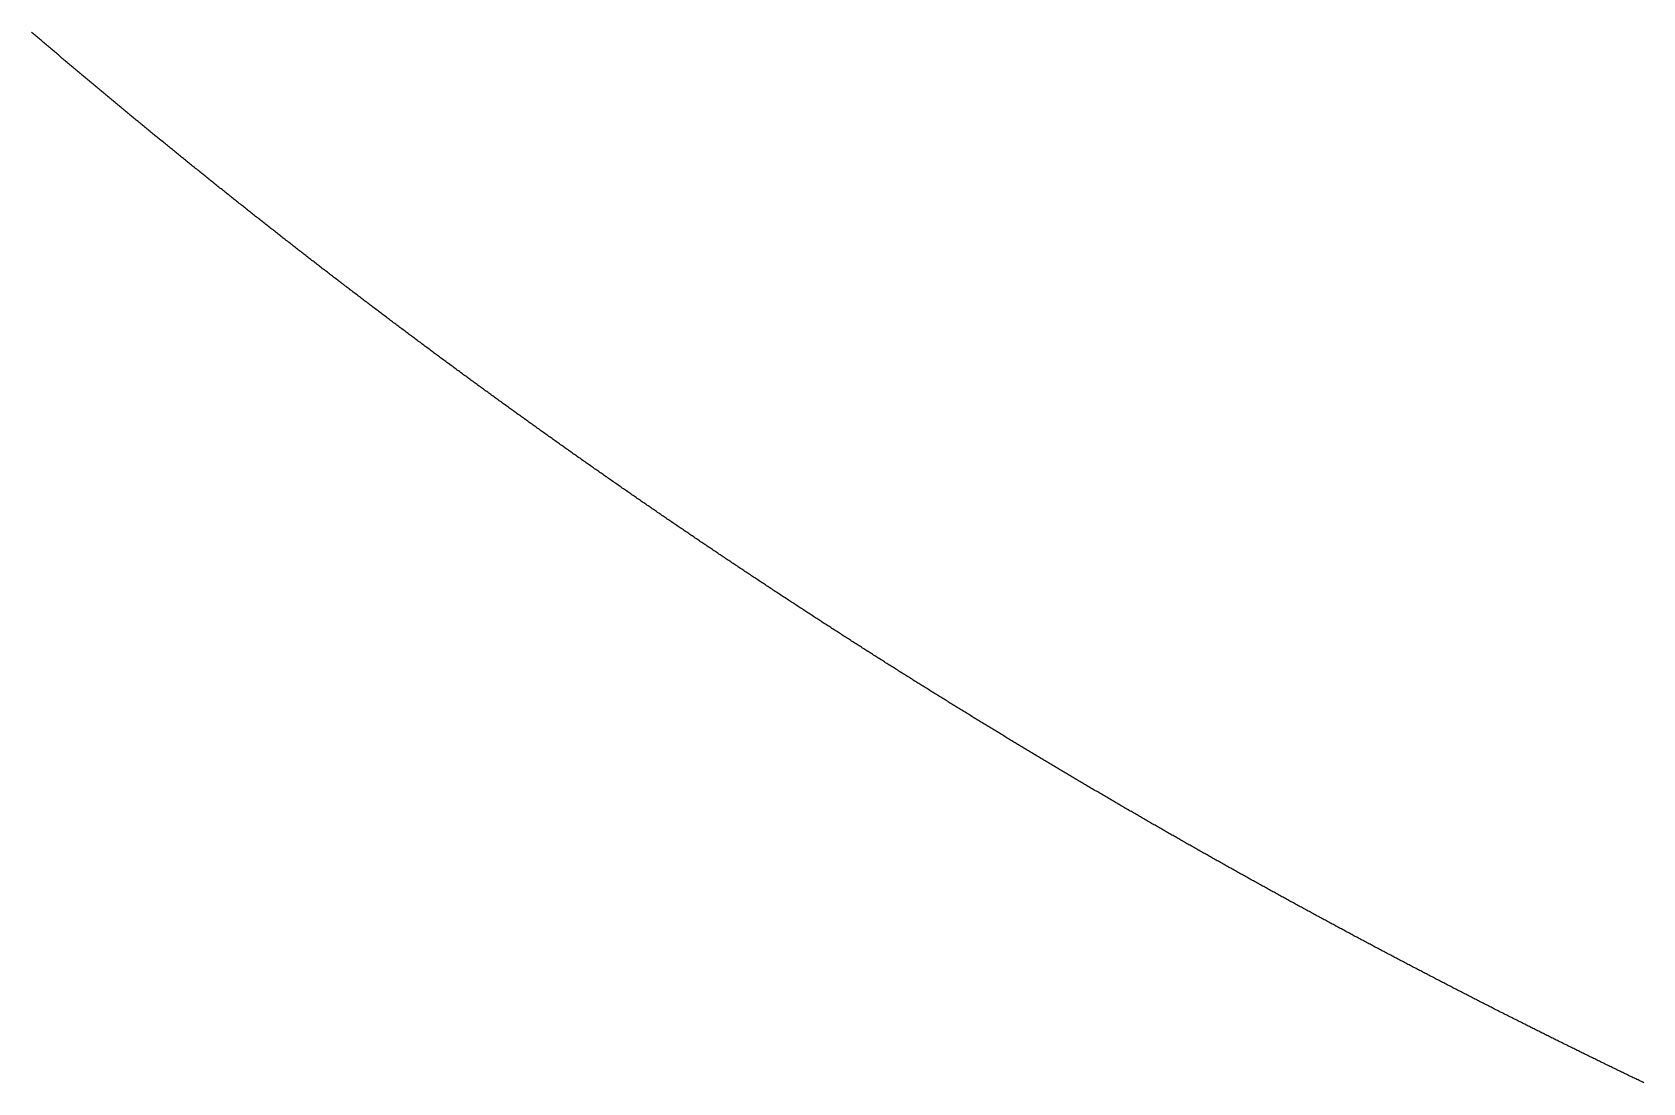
# Model space of a CAD drawing. Header units: metres. Extents: x -42.2 to 42, y -42.2 to 42.1.
# Drawn here: x -27.43 to -18.31, y -38.02 to -32.07 of the extents above; entities that cross this region are included whole.
import ezdxf

# ---------------------------------------------------------------- set-up
doc = ezdxf.new("R2010")
doc.units = ezdxf.units.M

msp = doc.modelspace()

# ---------------------------------------------------------------- linework, layer by layer
msp.add_lwpolyline([(-18.3048, -38.0164), (-18.3114, -38.0132), (-18.318, -38.01), (-18.3247, -38.0068), (-18.3313, -38.0037), (-18.3379, -38.0005), (-18.3446, -37.9973), (-18.3512, -37.9941), (-18.3578, -37.9909), (-18.3645, -37.9877), (-18.3711, -37.9845), (-18.3777, -37.9813), (-18.3843, -37.9781), (-18.391, -37.9749), (-18.3976, -37.9717), (-18.4042, -37.9685), (-18.4108, -37.9653), (-18.4175, -37.9621), (-18.4241, -37.9589), (-18.4307, -37.9557), (-18.4373, -37.9525), (-18.444, -37.9493), (-18.4506, -37.9461), (-18.4572, -37.9429), (-18.4638, -37.9396), (-18.4704, -37.9364), (-18.4771, -37.9332), (-18.4837, -37.93), (-18.4903, -37.9268), (-18.4969, -37.9236), (-18.5035, -37.9203), (-18.5101, -37.9171), (-18.5168, -37.9139), (-18.5234, -37.9107), (-18.53, -37.9075), (-18.5366, -37.9042), (-18.5432, -37.901), (-18.5498, -37.8978), (-18.5564, -37.8946), (-18.5631, -37.8913), (-18.5697, -37.8881), (-18.5763, -37.8849), (-18.5829, -37.8816), (-18.5895, -37.8784), (-18.5961, -37.8752), (-18.6027, -37.8719), (-18.6093, -37.8687), (-18.6159, -37.8654), (-18.6225, -37.8622), (-18.6291, -37.859), (-18.6358, -37.8557), (-18.6424, -37.8525), (-18.649, -37.8492), (-18.6556, -37.846), (-18.6622, -37.8427), (-18.6688, -37.8395), (-18.6754, -37.8362), (-18.682, -37.833), (-18.6886, -37.8297), (-18.6952, -37.8265), (-18.7018, -37.8232), (-18.7084, -37.82), (-18.715, -37.8167), (-18.7216, -37.8135), (-18.7282, -37.8102), (-18.7348, -37.807), (-18.7414, -37.8037), (-18.748, -37.8004), (-18.7546, -37.7972), (-18.7612, -37.7939), (-18.7678, -37.7906), (-18.7743, -37.7874), (-18.7809, -37.7841), (-18.7875, -37.7808), (-18.7941, -37.7776), (-18.8007, -37.7743), (-18.8073, -37.771), (-18.8139, -37.7678), (-18.8205, -37.7645), (-18.8271, -37.7612), (-18.8337, -37.7579), (-18.8403, -37.7546), (-18.8468, -37.7514), (-18.8534, -37.7481), (-18.86, -37.7448), (-18.8666, -37.7415), (-18.8732, -37.7382), (-18.8798, -37.735), (-18.8864, -37.7317), (-18.8929, -37.7284), (-18.8995, -37.7251), (-18.9061, -37.7218), (-18.9127, -37.7185), (-18.9193, -37.7152), (-18.9258, -37.7119), (-18.9324, -37.7086), (-18.939, -37.7053), (-18.9456, -37.702), (-18.9522, -37.6987), (-18.9587, -37.6954), (-18.9653, -37.6921), (-18.9719, -37.6888), (-18.9785, -37.6855), (-18.985, -37.6822), (-18.9916, -37.6789), (-18.9982, -37.6756), (-19.0048, -37.6723), (-19.0113, -37.669), (-19.0179, -37.6657), (-19.0245, -37.6624), (-19.0311, -37.6591), (-19.0376, -37.6558), (-19.0442, -37.6525), (-19.0508, -37.6491), (-19.0573, -37.6458), (-19.0639, -37.6425), (-19.0705, -37.6392), (-19.077, -37.6359), (-19.0836, -37.6326), (-19.0902, -37.6292), (-19.0967, -37.6259), (-19.1033, -37.6226), (-19.1099, -37.6193), (-19.1164, -37.6159), (-19.123, -37.6126), (-19.1296, -37.6093), (-19.1361, -37.6059), (-19.1427, -37.6026), (-19.1492, -37.5993), (-19.1558, -37.5959), (-19.1624, -37.5926), (-19.1689, -37.5893), (-19.1755, -37.5859), (-19.182, -37.5826), (-19.1886, -37.5793), (-19.1952, -37.5759), (-19.2017, -37.5726), (-19.2083, -37.5692), (-19.2148, -37.5659), (-19.2214, -37.5626), (-19.2279, -37.5592), (-19.2345, -37.5559), (-19.241, -37.5525), (-19.2476, -37.5492), (-19.2541, -37.5458), (-19.2607, -37.5425), (-19.2672, -37.5391), (-19.2738, -37.5358), (-19.2803, -37.5324), (-19.2869, -37.529), (-19.2934, -37.5257), (-19.3, -37.5223), (-19.3065, -37.519), (-19.3131, -37.5156), (-19.3196, -37.5122), (-19.3262, -37.5089), (-19.3327, -37.5055), (-19.3393, -37.5022), (-19.3458, -37.4988), (-19.3524, -37.4954), (-19.3589, -37.4921), (-19.3654, -37.4887), (-19.372, -37.4853), (-19.3785, -37.4819), (-19.3851, -37.4786), (-19.3916, -37.4752), (-19.3981, -37.4718), (-19.4047, -37.4684), (-19.4112, -37.4651), (-19.4177, -37.4617), (-19.4243, -37.4583), (-19.4308, -37.4549), (-19.4374, -37.4515), (-19.4439, -37.4482), (-19.4504, -37.4448), (-19.457, -37.4414), (-19.4635, -37.438), (-19.47, -37.4346), (-19.4766, -37.4312), (-19.4831, -37.4278), (-19.4896, -37.4244), (-19.4961, -37.421), (-19.5027, -37.4176), (-19.5092, -37.4143), (-19.5157, -37.4109), (-19.5223, -37.4075), (-19.5288, -37.4041), (-19.5353, -37.4007), (-19.5418, -37.3973), (-19.5484, -37.3939), (-19.5549, -37.3905), (-19.5614, -37.387), (-19.5679, -37.3836), (-19.5745, -37.3802), (-19.581, -37.3768), (-19.5875, -37.3734), (-19.594, -37.37), (-19.6005, -37.3666), (-19.6071, -37.3632), (-19.6136, -37.3598), (-19.6201, -37.3564), (-19.6266, -37.3529), (-19.6331, -37.3495), (-19.6397, -37.3461), (-19.6462, -37.3427), (-19.6527, -37.3393), (-19.6592, -37.3358), (-19.6657, -37.3324), (-19.6722, -37.329), (-19.6787, -37.3256), (-19.6853, -37.3222), (-19.6918, -37.3187), (-19.6983, -37.3153), (-19.7048, -37.3119), (-19.7113, -37.3084), (-19.7178, -37.305), (-19.7243, -37.3016), (-19.7308, -37.2981), (-19.7373, -37.2947), (-19.7438, -37.2913), (-19.7503, -37.2878), (-19.7569, -37.2844), (-19.7634, -37.281), (-19.7699, -37.2775), (-19.7764, -37.2741), (-19.7829, -37.2706), (-19.7894, -37.2672), (-19.7959, -37.2637), (-19.8024, -37.2603), (-19.8089, -37.2568), (-19.8154, -37.2534), (-19.8219, -37.2499), (-19.8284, -37.2465), (-19.8349, -37.243), (-19.8414, -37.2396), (-19.8479, -37.2361), (-19.8544, -37.2327), (-19.8609, -37.2292), (-19.8674, -37.2258), (-19.8739, -37.2223), (-19.8804, -37.2188), (-19.8868, -37.2154), (-19.8933, -37.2119), (-19.8998, -37.2085), (-19.9063, -37.205), (-19.9128, -37.2015), (-19.9193, -37.1981), (-19.9258, -37.1946), (-19.9323, -37.1911), (-19.9388, -37.1876), (-19.9453, -37.1842), (-19.9518, -37.1807), (-19.9582, -37.1772), (-19.9647, -37.1738), (-19.9712, -37.1703), (-19.9777, -37.1668), (-19.9842, -37.1633), (-19.9907, -37.1598), (-19.9972, -37.1564), (-20.0036, -37.1529), (-20.0101, -37.1494), (-20.0166, -37.1459), (-20.0231, -37.1424), (-20.0296, -37.1389), (-20.036, -37.1355), (-20.0425, -37.132), (-20.049, -37.1285), (-20.0555, -37.125), (-20.062, -37.1215), (-20.0684, -37.118), (-20.0749, -37.1145), (-20.0814, -37.111), (-20.0879, -37.1075), (-20.0943, -37.104), (-20.1008, -37.1005), (-20.1073, -37.097), (-20.1138, -37.0935), (-20.1202, -37.09), (-20.1267, -37.0865), (-20.1332, -37.083), (-20.1396, -37.0795), (-20.1461, -37.076), (-20.1526, -37.0725), (-20.159, -37.069), (-20.1655, -37.0655), (-20.172, -37.062), (-20.1784, -37.0584), (-20.1849, -37.0549), (-20.1914, -37.0514), (-20.1978, -37.0479), (-20.2043, -37.0444), (-20.2108, -37.0409), (-20.2172, -37.0373), (-20.2237, -37.0338), (-20.2302, -37.0303), (-20.2366, -37.0268), (-20.2431, -37.0233), (-20.2495, -37.0197), (-20.256, -37.0162), (-20.2625, -37.0127), (-20.2689, -37.0092), (-20.2754, -37.0056), (-20.2818, -37.0021), (-20.2883, -36.9986), (-20.2947, -36.995), (-20.3012, -36.9915), (-20.3076, -36.988), (-20.3141, -36.9844), (-20.3206, -36.9809), (-20.327, -36.9773), (-20.3335, -36.9738), (-20.3399, -36.9703), (-20.3464, -36.9667), (-20.3528, -36.9632), (-20.3593, -36.9596), (-20.3657, -36.9561), (-20.3722, -36.9525), (-20.3786, -36.949), (-20.3851, -36.9455), (-20.3915, -36.9419), (-20.3979, -36.9384), (-20.4044, -36.9348), (-20.4108, -36.9312), (-20.4173, -36.9277), (-20.4237, -36.9241), (-20.4302, -36.9206), (-20.4366, -36.917), (-20.443, -36.9135), (-20.4495, -36.9099), (-20.4559, -36.9063), (-20.4624, -36.9028), (-20.4688, -36.8992), (-20.4752, -36.8957), (-20.4817, -36.8921), (-20.4881, -36.8885), (-20.4946, -36.885), (-20.501, -36.8814), (-20.5074, -36.8778), (-20.5139, -36.8742), (-20.5203, -36.8707), (-20.5267, -36.8671), (-20.5332, -36.8635), (-20.5396, -36.8599), (-20.546, -36.8564), (-20.5524, -36.8528), (-20.5589, -36.8492), (-20.5653, -36.8456), (-20.5717, -36.8421), (-20.5782, -36.8385), (-20.5846, -36.8349), (-20.591, -36.8313), (-20.5974, -36.8277), (-20.6039, -36.8241), (-20.6103, -36.8205), (-20.6167, -36.817), (-20.6231, -36.8134), (-20.6296, -36.8098), (-20.636, -36.8062), (-20.6424, -36.8026), (-20.6488, -36.799), (-20.6553, -36.7954), (-20.6617, -36.7918), (-20.6681, -36.7882), (-20.6745, -36.7846), (-20.6809, -36.781), (-20.6873, -36.7774), (-20.6938, -36.7738), (-20.7002, -36.7702), (-20.7066, -36.7666), (-20.713, -36.763), (-20.7194, -36.7594), (-20.7258, -36.7558), (-20.7323, -36.7522), (-20.7387, -36.7485), (-20.7451, -36.7449), (-20.7515, -36.7413), (-20.7579, -36.7377), (-20.7643, -36.7341), (-20.7707, -36.7305), (-20.7771, -36.7269), (-20.7835, -36.7232), (-20.7899, -36.7196), (-20.7963, -36.716), (-20.8028, -36.7124), (-20.8092, -36.7088), (-20.8156, -36.7051), (-20.822, -36.7015), (-20.8284, -36.6979), (-20.8348, -36.6942), (-20.8412, -36.6906), (-20.8476, -36.687), (-20.854, -36.6834), (-20.8604, -36.6797), (-20.8668, -36.6761), (-20.8732, -36.6725), (-20.8796, -36.6688), (-20.886, -36.6652), (-20.8924, -36.6616), (-20.8988, -36.6579), (-20.9052, -36.6543), (-20.9116, -36.6506), (-20.918, -36.647), (-20.9243, -36.6433), (-20.9307, -36.6397), (-20.9371, -36.6361), (-20.9435, -36.6324), (-20.9499, -36.6288), (-20.9563, -36.6251), (-20.9627, -36.6215), (-20.9691, -36.6178), (-20.9755, -36.6142), (-20.9819, -36.6105), (-20.9883, -36.6069), (-20.9946, -36.6032), (-21.001, -36.5995), (-21.0074, -36.5959), (-21.0138, -36.5922), (-21.0202, -36.5886), (-21.0266, -36.5849), (-21.0329, -36.5812), (-21.0393, -36.5776), (-21.0457, -36.5739), (-21.0521, -36.5703), (-21.0585, -36.5666), (-21.0649, -36.5629), (-21.0712, -36.5592), (-21.0776, -36.5556), (-21.084, -36.5519), (-21.0904, -36.5482), (-21.0967, -36.5446), (-21.1031, -36.5409), (-21.1095, -36.5372), (-21.1159, -36.5335), (-21.1222, -36.5299), (-21.1286, -36.5262), (-21.135, -36.5225), (-21.1414, -36.5188), (-21.1477, -36.5151), (-21.1541, -36.5115), (-21.1605, -36.5078), (-21.1668, -36.5041), (-21.1732, -36.5004), (-21.1796, -36.4967), (-21.1859, -36.493), (-21.1923, -36.4893), (-21.1987, -36.4856), (-21.205, -36.4819), (-21.2114, -36.4783), (-21.2178, -36.4746), (-21.2241, -36.4709), (-21.2305, -36.4672), (-21.2369, -36.4635), (-21.2432, -36.4598), (-21.2496, -36.4561), (-21.2559, -36.4524), (-21.2623, -36.4487), (-21.2687, -36.445), (-21.275, -36.4413), (-21.2814, -36.4375), (-21.2877, -36.4338), (-21.2941, -36.4301), (-21.3005, -36.4264), (-21.3068, -36.4227), (-21.3132, -36.419), (-21.3195, -36.4153), (-21.3259, -36.4116), (-21.3322, -36.4079), (-21.3386, -36.4041), (-21.3449, -36.4004), (-21.3513, -36.3967), (-21.3576, -36.393), (-21.364, -36.3893), (-21.3703, -36.3856), (-21.3767, -36.3818), (-21.383, -36.3781), (-21.3894, -36.3744), (-21.3957, -36.3707), (-21.4021, -36.3669), (-21.4084, -36.3632), (-21.4148, -36.3595), (-21.4211, -36.3557), (-21.4274, -36.352), (-21.4338, -36.3483), (-21.4401, -36.3445), (-21.4465, -36.3408), (-21.4528, -36.3371), (-21.4591, -36.3333), (-21.4655, -36.3296), (-21.4718, -36.3259), (-21.4782, -36.3221), (-21.4845, -36.3184), (-21.4908, -36.3146), (-21.4972, -36.3109), (-21.5035, -36.3072), (-21.5098, -36.3034), (-21.5162, -36.2997), (-21.5225, -36.2959), (-21.5288, -36.2922), (-21.5352, -36.2884), (-21.5415, -36.2847), (-21.5478, -36.2809), (-21.5542, -36.2772), (-21.5605, -36.2734), (-21.5668, -36.2696), (-21.5731, -36.2659), (-21.5795, -36.2621), (-21.5858, -36.2584), (-21.5921, -36.2546), (-21.5985, -36.2508), (-21.6048, -36.2471), (-21.6111, -36.2433), (-21.6174, -36.2396), (-21.6237, -36.2358), (-21.6301, -36.232), (-21.6364, -36.2283), (-21.6427, -36.2245), (-21.649, -36.2207), (-21.6554, -36.2169), (-21.6617, -36.2132), (-21.668, -36.2094), (-21.6743, -36.2056), (-21.6806, -36.2019), (-21.6869, -36.1981), (-21.6933, -36.1943), (-21.6996, -36.1905), (-21.7059, -36.1867), (-21.7122, -36.183), (-21.7185, -36.1792), (-21.7248, -36.1754), (-21.7311, -36.1716), (-21.7374, -36.1678), (-21.7438, -36.164), (-21.7501, -36.1602), (-21.7564, -36.1565), (-21.7627, -36.1527), (-21.769, -36.1489), (-21.7753, -36.1451), (-21.7816, -36.1413), (-21.7879, -36.1375), (-21.7942, -36.1337), (-21.8005, -36.1299), (-21.8068, -36.1261), (-21.8131, -36.1223), (-21.8194, -36.1185), (-21.8257, -36.1147), (-21.832, -36.1109), (-21.8383, -36.1071), (-21.8446, -36.1033), (-21.8509, -36.0995), (-21.8572, -36.0957), (-21.8635, -36.0919), (-21.8698, -36.0881), (-21.8761, -36.0843), (-21.8824, -36.0804), (-21.8887, -36.0766), (-21.895, -36.0728), (-21.9013, -36.069), (-21.9076, -36.0652), (-21.9139, -36.0614), (-21.9202, -36.0576), (-21.9265, -36.0537), (-21.9328, -36.0499), (-21.939, -36.0461), (-21.9453, -36.0423), (-21.9516, -36.0385), (-21.9579, -36.0346), (-21.9642, -36.0308), (-21.9705, -36.027), (-21.9768, -36.0232), (-21.983, -36.0193), (-21.9893, -36.0155), (-21.9956, -36.0117), (-22.0019, -36.0078), (-22.0082, -36.004), (-22.0145, -36.0002), (-22.0207, -35.9963), (-22.027, -35.9925), (-22.0333, -35.9887), (-22.0396, -35.9848), (-22.0459, -35.981), (-22.0521, -35.9771), (-22.0584, -35.9733), (-22.0647, -35.9695), (-22.071, -35.9656), (-22.0772, -35.9618), (-22.0835, -35.9579), (-22.0898, -35.9541), (-22.0961, -35.9502), (-22.1023, -35.9464), (-22.1086, -35.9425), (-22.1149, -35.9387), (-22.1211, -35.9348), (-22.1274, -35.931), (-22.1337, -35.9271), (-22.14, -35.9233), (-22.1462, -35.9194), (-22.1525, -35.9155), (-22.1588, -35.9117), (-22.165, -35.9078), (-22.1713, -35.904), (-22.1775, -35.9001), (-22.1838, -35.8962), (-22.1901, -35.8924), (-22.1963, -35.8885), (-22.2026, -35.8846), (-22.2089, -35.8808), (-22.2151, -35.8769), (-22.2214, -35.873), (-22.2276, -35.8692), (-22.2339, -35.8653), (-22.2401, -35.8614), (-22.2464, -35.8575), (-22.2527, -35.8537), (-22.2589, -35.8498), (-22.2652, -35.8459), (-22.2714, -35.842), (-22.2777, -35.8381), (-22.2839, -35.8343), (-22.2902, -35.8304), (-22.2964, -35.8265), (-22.3027, -35.8226), (-22.3089, -35.8187), (-22.3152, -35.8148), (-22.3214, -35.8109), (-22.3277, -35.8071), (-22.3339, -35.8032), (-22.3402, -35.7993), (-22.3464, -35.7954), (-22.3527, -35.7915), (-22.3589, -35.7876), (-22.3652, -35.7837), (-22.3714, -35.7798), (-22.3776, -35.7759), (-22.3839, -35.772), (-22.3901, -35.7681), (-22.3964, -35.7642), (-22.4026, -35.7603), (-22.4088, -35.7564), (-22.4151, -35.7525), (-22.4213, -35.7486), (-22.4276, -35.7447), (-22.4338, -35.7408), (-22.44, -35.7369), (-22.4463, -35.733), (-22.4525, -35.7291), (-22.4587, -35.7251), (-22.465, -35.7212), (-22.4712, -35.7173), (-22.4774, -35.7134), (-22.4837, -35.7095), (-22.4899, -35.7056), (-22.4961, -35.7016), (-22.5023, -35.6977), (-22.5086, -35.6938), (-22.5148, -35.6899), (-22.521, -35.686), (-22.5272, -35.682), (-22.5335, -35.6781), (-22.5397, -35.6742), (-22.5459, -35.6703), (-22.5521, -35.6663), (-22.5584, -35.6624), (-22.5646, -35.6585), (-22.5708, -35.6545), (-22.577, -35.6506), (-22.5832, -35.6467), (-22.5895, -35.6427), (-22.5957, -35.6388), (-22.6019, -35.6349), (-22.6081, -35.6309), (-22.6143, -35.627), (-22.6206, -35.623), (-22.6268, -35.6191), (-22.633, -35.6152), (-22.6392, -35.6112), (-22.6454, -35.6073), (-22.6516, -35.6033), (-22.6578, -35.5994), (-22.664, -35.5954), (-22.6703, -35.5915), (-22.6765, -35.5875), (-22.6827, -35.5836), (-22.6889, -35.5796), (-22.6951, -35.5757), (-22.7013, -35.5717), (-22.7075, -35.5678), (-22.7137, -35.5638), (-22.7199, -35.5599), (-22.7261, -35.5559), (-22.7323, -35.5519), (-22.7385, -35.548), (-22.7447, -35.544), (-22.7509, -35.54), (-22.7571, -35.5361), (-22.7633, -35.5321), (-22.7695, -35.5282), (-22.7757, -35.5242), (-22.7819, -35.5202), (-22.7881, -35.5162), (-22.7943, -35.5123), (-22.8005, -35.5083), (-22.8067, -35.5043), (-22.8129, -35.5004), (-22.8191, -35.4964), (-22.8253, -35.4924), (-22.8315, -35.4884), (-22.8377, -35.4845), (-22.8439, -35.4805), (-22.85, -35.4765), (-22.8562, -35.4725), (-22.8624, -35.4685), (-22.8686, -35.4645), (-22.8748, -35.4606), (-22.881, -35.4566), (-22.8872, -35.4526), (-22.8934, -35.4486), (-22.8995, -35.4446), (-22.9057, -35.4406), (-22.9119, -35.4366), (-22.9181, -35.4326), (-22.9243, -35.4286), (-22.9304, -35.4246), (-22.9366, -35.4207), (-22.9428, -35.4167), (-22.949, -35.4127), (-22.9552, -35.4087), (-22.9613, -35.4047), (-22.9675, -35.4007), (-22.9737, -35.3967), (-22.9799, -35.3927), (-22.986, -35.3886), (-22.9922, -35.3846), (-22.9984, -35.3806), (-23.0046, -35.3766), (-23.0107, -35.3726), (-23.0169, -35.3686), (-23.0231, -35.3646), (-23.0292, -35.3606), (-23.0354, -35.3566), (-23.0416, -35.3526), (-23.0477, -35.3485), (-23.0539, -35.3445), (-23.0601, -35.3405), (-23.0662, -35.3365), (-23.0724, -35.3325), (-23.0786, -35.3285), (-23.0847, -35.3244), (-23.0909, -35.3204), (-23.0971, -35.3164), (-23.1032, -35.3124), (-23.1094, -35.3083), (-23.1155, -35.3043), (-23.1217, -35.3003), (-23.1279, -35.2962), (-23.134, -35.2922), (-23.1402, -35.2882), (-23.1463, -35.2842), (-23.1525, -35.2801), (-23.1586, -35.2761), (-23.1648, -35.2721), (-23.171, -35.268), (-23.1771, -35.264), (-23.1833, -35.2599), (-23.1894, -35.2559), (-23.1956, -35.2519), (-23.2017, -35.2478), (-23.2079, -35.2438), (-23.214, -35.2397), (-23.2202, -35.2357), (-23.2263, -35.2316), (-23.2324, -35.2276), (-23.2386, -35.2235), (-23.2447, -35.2195), (-23.2509, -35.2154), (-23.257, -35.2114), (-23.2632, -35.2073), (-23.2693, -35.2033), (-23.2755, -35.1992), (-23.2816, -35.1952), (-23.2877, -35.1911), (-23.2939, -35.1871), (-23.3, -35.183), (-23.3061, -35.1789), (-23.3123, -35.1749), (-23.3184, -35.1708), (-23.3246, -35.1667), (-23.3307, -35.1627), (-23.3368, -35.1586), (-23.343, -35.1545), (-23.3491, -35.1505), (-23.3552, -35.1464), (-23.3614, -35.1423), (-23.3675, -35.1383), (-23.3736, -35.1342), (-23.3797, -35.1301), (-23.3859, -35.1261), (-23.392, -35.122), (-23.3981, -35.1179), (-23.4043, -35.1138), (-23.4104, -35.1097), (-23.4165, -35.1057), (-23.4226, -35.1016), (-23.4288, -35.0975), (-23.4349, -35.0934), (-23.441, -35.0893), (-23.4471, -35.0852), (-23.4532, -35.0812), (-23.4594, -35.0771), (-23.4655, -35.073), (-23.4716, -35.0689), (-23.4777, -35.0648), (-23.4838, -35.0607), (-23.49, -35.0566), (-23.4961, -35.0525), (-23.5022, -35.0484), (-23.5083, -35.0443), (-23.5144, -35.0402), (-23.5205, -35.0361), (-23.5266, -35.032), (-23.5327, -35.0279), (-23.5389, -35.0238), (-23.545, -35.0197), (-23.5511, -35.0156), (-23.5572, -35.0115), (-23.5633, -35.0074), (-23.5694, -35.0033), (-23.5755, -34.9992), (-23.5816, -34.9951), (-23.5877, -34.991), (-23.5938, -34.9869), (-23.5999, -34.9828), (-23.606, -34.9787), (-23.6121, -34.9745), (-23.6182, -34.9704), (-23.6243, -34.9663), (-23.6304, -34.9622), (-23.6365, -34.9581), (-23.6426, -34.954), (-23.6487, -34.9498), (-23.6548, -34.9457), (-23.6609, -34.9416), (-23.667, -34.9375), (-23.6731, -34.9333), (-23.6792, -34.9292), (-23.6853, -34.9251), (-23.6914, -34.921), (-23.6975, -34.9168), (-23.7036, -34.9127), (-23.7097, -34.9086), (-23.7158, -34.9044), (-23.7218, -34.9003), (-23.7279, -34.8962), (-23.734, -34.892), (-23.7401, -34.8879), (-23.7462, -34.8838), (-23.7523, -34.8796), (-23.7584, -34.8755), (-23.7645, -34.8713), (-23.7705, -34.8672), (-23.7766, -34.8631), (-23.7827, -34.8589), (-23.7888, -34.8548), (-23.7949, -34.8506), (-23.8009, -34.8465), (-23.807, -34.8423), (-23.8131, -34.8382), (-23.8192, -34.834), (-23.8253, -34.8299), (-23.8313, -34.8257), (-23.8374, -34.8216), (-23.8435, -34.8174), (-23.8496, -34.8133), (-23.8556, -34.8091), (-23.8617, -34.805), (-23.8678, -34.8008), (-23.8738, -34.7966), (-23.8799, -34.7925), (-23.886, -34.7883), (-23.892, -34.7841), (-23.8981, -34.78), (-23.9042, -34.7758), (-23.9103, -34.7717), (-23.9163, -34.7675), (-23.9224, -34.7633), (-23.9284, -34.7591), (-23.9345, -34.755), (-23.9406, -34.7508), (-23.9466, -34.7466), (-23.9527, -34.7425), (-23.9588, -34.7383), (-23.9648, -34.7341), (-23.9709, -34.7299), (-23.9769, -34.7258), (-23.983, -34.7216), (-23.989, -34.7174), (-23.9951, -34.7132), (-24.0012, -34.709), (-24.0072, -34.7048), (-24.0133, -34.7007), (-24.0193, -34.6965), (-24.0254, -34.6923), (-24.0314, -34.6881), (-24.0375, -34.6839), (-24.0435, -34.6797), (-24.0496, -34.6755), (-24.0556, -34.6713), (-24.0617, -34.6672), (-24.0677, -34.663), (-24.0738, -34.6588), (-24.0798, -34.6546), (-24.0859, -34.6504), (-24.0919, -34.6462), (-24.098, -34.642), (-24.104, -34.6378), (-24.11, -34.6336), (-24.1161, -34.6294), (-24.1221, -34.6252), (-24.1282, -34.621), (-24.1342, -34.6168), (-24.1402, -34.6126), (-24.1463, -34.6083), (-24.1523, -34.6041), (-24.1584, -34.5999), (-24.1644, -34.5957), (-24.1704, -34.5915), (-24.1765, -34.5873), (-24.1825, -34.5831), (-24.1885, -34.5789), (-24.1946, -34.5746), (-24.2006, -34.5704), (-24.2066, -34.5662), (-24.2126, -34.562), (-24.2187, -34.5578), (-24.2247, -34.5535), (-24.2307, -34.5493), (-24.2368, -34.5451), (-24.2428, -34.5409), (-24.2488, -34.5367), (-24.2548, -34.5324), (-24.2609, -34.5282), (-24.2669, -34.524), (-24.2729, -34.5197), (-24.2789, -34.5155), (-24.2849, -34.5113), (-24.291, -34.507), (-24.297, -34.5028), (-24.303, -34.4986), (-24.309, -34.4943), (-24.315, -34.4901), (-24.3211, -34.4859), (-24.3271, -34.4816), (-24.3331, -34.4774), (-24.3391, -34.4731), (-24.3451, -34.4689), (-24.3511, -34.4647), (-24.3571, -34.4604), (-24.3632, -34.4562), (-24.3692, -34.4519), (-24.3752, -34.4477), (-24.3812, -34.4434), (-24.3872, -34.4392), (-24.3932, -34.4349), (-24.3992, -34.4307), (-24.4052, -34.4264), (-24.4112, -34.4222), (-24.4172, -34.4179), (-24.4232, -34.4137), (-24.4292, -34.4094), (-24.4352, -34.4051), (-24.4412, -34.4009), (-24.4472, -34.3966), (-24.4532, -34.3924), (-24.4592, -34.3881), (-24.4652, -34.3838), (-24.4712, -34.3796), (-24.4772, -34.3753), (-24.4832, -34.371), (-24.4892, -34.3668), (-24.4952, -34.3625), (-24.5012, -34.3582), (-24.5072, -34.354), (-24.5132, -34.3497), (-24.5192, -34.3454), (-24.5252, -34.3411), (-24.5312, -34.3369), (-24.5372, -34.3326), (-24.5432, -34.3283), (-24.5491, -34.324), (-24.5551, -34.3198), (-24.5611, -34.3155), (-24.5671, -34.3112), (-24.5731, -34.3069), (-24.5791, -34.3026), (-24.5851, -34.2983), (-24.591, -34.2941), (-24.597, -34.2898), (-24.603, -34.2855), (-24.609, -34.2812), (-24.615, -34.2769), (-24.6209, -34.2726), (-24.6269, -34.2683), (-24.6329, -34.264), (-24.6389, -34.2597), (-24.6448, -34.2554), (-24.6508, -34.2511), (-24.6568, -34.2468), (-24.6628, -34.2425), (-24.6687, -34.2382), (-24.6747, -34.2339), (-24.6807, -34.2296), (-24.6867, -34.2253), (-24.6926, -34.221), (-24.6986, -34.2167), (-24.7046, -34.2124), (-24.7105, -34.2081), (-24.7165, -34.2038), (-24.7225, -34.1995), (-24.7284, -34.1952), (-24.7344, -34.1909), (-24.7404, -34.1866), (-24.7463, -34.1823), (-24.7523, -34.178), (-24.7583, -34.1736), (-24.7642, -34.1693), (-24.7702, -34.165), (-24.7761, -34.1607), (-24.7821, -34.1564), (-24.7881, -34.152), (-24.794, -34.1477), (-24.8, -34.1434), (-24.8059, -34.1391), (-24.8119, -34.1348), (-24.8178, -34.1304), (-24.8238, -34.1261), (-24.8297, -34.1218), (-24.8357, -34.1174), (-24.8416, -34.1131), (-24.8476, -34.1088), (-24.8535, -34.1045), (-24.8595, -34.1001), (-24.8654, -34.0958), (-24.8714, -34.0915), (-24.8773, -34.0871), (-24.8833, -34.0828), (-24.8892, -34.0784), (-24.8952, -34.0741), (-24.9011, -34.0698), (-24.9071, -34.0654), (-24.913, -34.0611), (-24.9189, -34.0567), (-24.9249, -34.0524), (-24.9308, -34.0481), (-24.9368, -34.0437), (-24.9427, -34.0394), (-24.9486, -34.035), (-24.9546, -34.0307), (-24.9605, -34.0263), (-24.9664, -34.022), (-24.9724, -34.0176), (-24.9783, -34.0133), (-24.9842, -34.0089), (-24.9902, -34.0045), (-24.9961, -34.0002), (-25.002, -33.9958), (-25.008, -33.9915), (-25.0139, -33.9871), (-25.0198, -33.9828), (-25.0258, -33.9784), (-25.0317, -33.974), (-25.0376, -33.9697), (-25.0435, -33.9653), (-25.0495, -33.9609), (-25.0554, -33.9566), (-25.0613, -33.9522), (-25.0672, -33.9478), (-25.0732, -33.9435), (-25.0791, -33.9391), (-25.085, -33.9347), (-25.0909, -33.9303), (-25.0968, -33.926), (-25.1028, -33.9216), (-25.1087, -33.9172), (-25.1146, -33.9128), (-25.1205, -33.9085), (-25.1264, -33.9041), (-25.1323, -33.8997), (-25.1382, -33.8953), (-25.1442, -33.8909), (-25.1501, -33.8866), (-25.156, -33.8822), (-25.1619, -33.8778), (-25.1678, -33.8734), (-25.1737, -33.869), (-25.1796, -33.8646), (-25.1855, -33.8602), (-25.1914, -33.8558), (-25.1973, -33.8515), (-25.2032, -33.8471), (-25.2091, -33.8427), (-25.215, -33.8383), (-25.2209, -33.8339), (-25.2268, -33.8295), (-25.2327, -33.8251), (-25.2386, -33.8207), (-25.2445, -33.8163), (-25.2504, -33.8119), (-25.2563, -33.8075), (-25.2622, -33.8031), (-25.2681, -33.7987), (-25.274, -33.7943), (-25.2799, -33.7899), (-25.2858, -33.7855), (-25.2917, -33.781), (-25.2976, -33.7766), (-25.3035, -33.7722), (-25.3094, -33.7678), (-25.3153, -33.7634), (-25.3212, -33.759), (-25.3271, -33.7546), (-25.3329, -33.7502), (-25.3388, -33.7457), (-25.3447, -33.7413), (-25.3506, -33.7369), (-25.3565, -33.7325), (-25.3624, -33.7281), (-25.3683, -33.7236), (-25.3741, -33.7192), (-25.38, -33.7148), (-25.3859, -33.7104), (-25.3918, -33.7059), (-25.3977, -33.7015), (-25.4035, -33.6971), (-25.4094, -33.6927), (-25.4153, -33.6882), (-25.4212, -33.6838), (-25.427, -33.6794), (-25.4329, -33.6749), (-25.4388, -33.6705), (-25.4447, -33.6661), (-25.4505, -33.6616), (-25.4564, -33.6572), (-25.4623, -33.6528), (-25.4682, -33.6483), (-25.474, -33.6439), (-25.4799, -33.6394), (-25.4858, -33.635), (-25.4916, -33.6306), (-25.4975, -33.6261), (-25.5034, -33.6217), (-25.5092, -33.6172), (-25.5151, -33.6128), (-25.521, -33.6083), (-25.5268, -33.6039), (-25.5327, -33.5994), (-25.5385, -33.595), (-25.5444, -33.5905), (-25.5503, -33.5861), (-25.5561, -33.5816), (-25.562, -33.5772), (-25.5678, -33.5727), (-25.5737, -33.5682), (-25.5795, -33.5638), (-25.5854, -33.5593), (-25.5912, -33.5549), (-25.5971, -33.5504), (-25.603, -33.5459), (-25.6088, -33.5415), (-25.6147, -33.537), (-25.6205, -33.5325), (-25.6264, -33.5281), (-25.6322, -33.5236), (-25.638, -33.5191), (-25.6439, -33.5147), (-25.6497, -33.5102), (-25.6556, -33.5057), (-25.6614, -33.5013), (-25.6673, -33.4968), (-25.6731, -33.4923), (-25.679, -33.4878), (-25.6848, -33.4833), (-25.6906, -33.4789), (-25.6965, -33.4744), (-25.7023, -33.4699), (-25.7082, -33.4654), (-25.714, -33.4609), (-25.7198, -33.4565), (-25.7257, -33.452), (-25.7315, -33.4475), (-25.7373, -33.443), (-25.7432, -33.4385), (-25.749, -33.434), (-25.7548, -33.4295), (-25.7607, -33.4251), (-25.7665, -33.4206), (-25.7723, -33.4161), (-25.7781, -33.4116), (-25.784, -33.4071), (-25.7898, -33.4026), (-25.7956, -33.3981), (-25.8015, -33.3936), (-25.8073, -33.3891), (-25.8131, -33.3846), (-25.8189, -33.3801), (-25.8248, -33.3756), (-25.8306, -33.3711), (-25.8364, -33.3666), (-25.8422, -33.3621), (-25.848, -33.3576), (-25.8538, -33.3531), (-25.8597, -33.3486), (-25.8655, -33.3441), (-25.8713, -33.3395), (-25.8771, -33.335), (-25.8829, -33.3305), (-25.8887, -33.326), (-25.8946, -33.3215), (-25.9004, -33.317), (-25.9062, -33.3125), (-25.912, -33.3079), (-25.9178, -33.3034), (-25.9236, -33.2989), (-25.9294, -33.2944), (-25.9352, -33.2899), (-25.941, -33.2853), (-25.9468, -33.2808), (-25.9526, -33.2763), (-25.9584, -33.2718), (-25.9642, -33.2672), (-25.9701, -33.2627), (-25.9759, -33.2582), (-25.9817, -33.2537), (-25.9875, -33.2491), (-25.9933, -33.2446), (-25.9991, -33.2401), (-26.0048, -33.2355), (-26.0106, -33.231), (-26.0164, -33.2265), (-26.0222, -33.2219), (-26.028, -33.2174), (-26.0338, -33.2129), (-26.0396, -33.2083), (-26.0454, -33.2038), (-26.0512, -33.1992), (-26.057, -33.1947), (-26.0628, -33.1901), (-26.0686, -33.1856), (-26.0744, -33.1811), (-26.0801, -33.1765), (-26.0859, -33.172), (-26.0917, -33.1674), (-26.0975, -33.1629), (-26.1033, -33.1583), (-26.1091, -33.1538), (-26.1149, -33.1492), (-26.1206, -33.1447), (-26.1264, -33.1401), (-26.1322, -33.1356), (-26.138, -33.131), (-26.1438, -33.1264), (-26.1495, -33.1219), (-26.1553, -33.1173), (-26.1611, -33.1128), (-26.1669, -33.1082), (-26.1726, -33.1036), (-26.1784, -33.0991), (-26.1842, -33.0945), (-26.19, -33.0899), (-26.1957, -33.0854), (-26.2015, -33.0808), (-26.2073, -33.0762), (-26.213, -33.0717), (-26.2188, -33.0671), (-26.2246, -33.0625), (-26.2303, -33.058), (-26.2361, -33.0534), (-26.2419, -33.0488), (-26.2476, -33.0442), (-26.2534, -33.0397), (-26.2592, -33.0351), (-26.2649, -33.0305), (-26.2707, -33.0259), (-26.2764, -33.0213), (-26.2822, -33.0168), (-26.288, -33.0122), (-26.2937, -33.0076), (-26.2995, -33.003), (-26.3052, -32.9984), (-26.311, -32.9938), (-26.3167, -32.9892), (-26.3225, -32.9847), (-26.3283, -32.9801), (-26.334, -32.9755), (-26.3398, -32.9709), (-26.3455, -32.9663), (-26.3513, -32.9617), (-26.357, -32.9571), (-26.3628, -32.9525), (-26.3685, -32.9479), (-26.3742, -32.9433), (-26.38, -32.9387), (-26.3857, -32.9341), (-26.3915, -32.9295), (-26.3972, -32.9249), (-26.403, -32.9203), (-26.4087, -32.9157), (-26.4145, -32.9111), (-26.4202, -32.9065), (-26.4259, -32.9019), (-26.4317, -32.8973), (-26.4374, -32.8927), (-26.4431, -32.8881), (-26.4489, -32.8834), (-26.4546, -32.8788), (-26.4604, -32.8742), (-26.4661, -32.8696), (-26.4718, -32.865), (-26.4776, -32.8604), (-26.4833, -32.8558), (-26.489, -32.8511), (-26.4947, -32.8465), (-26.5005, -32.8419), (-26.5062, -32.8373), (-26.5119, -32.8327), (-26.5177, -32.828), (-26.5234, -32.8234), (-26.5291, -32.8188), (-26.5348, -32.8142), (-26.5405, -32.8095), (-26.5463, -32.8049), (-26.552, -32.8003), (-26.5577, -32.7956), (-26.5634, -32.791), (-26.5692, -32.7864), (-26.5749, -32.7817), (-26.5806, -32.7771), (-26.5863, -32.7725), (-26.592, -32.7678), (-26.5977, -32.7632), (-26.6035, -32.7586), (-26.6092, -32.7539), (-26.6149, -32.7493), (-26.6206, -32.7446), (-26.6263, -32.74), (-26.632, -32.7354), (-26.6377, -32.7307), (-26.6434, -32.7261), (-26.6491, -32.7214), (-26.6548, -32.7168), (-26.6605, -32.7121), (-26.6663, -32.7075), (-26.672, -32.7028), (-26.6777, -32.6982), (-26.6834, -32.6935), (-26.6891, -32.6889), (-26.6948, -32.6842), (-26.7005, -32.6796), (-26.7062, -32.6749), (-26.7119, -32.6703), (-26.7176, -32.6656), (-26.7233, -32.6609), (-26.729, -32.6563), (-26.7347, -32.6516), (-26.7404, -32.647), (-26.746, -32.6423), (-26.7517, -32.6376), (-26.7574, -32.633), (-26.7631, -32.6283), (-26.7688, -32.6236), (-26.7745, -32.619), (-26.7802, -32.6143), (-26.7859, -32.6096), (-26.7916, -32.605), (-26.7973, -32.6003), (-26.8029, -32.5956), (-26.8086, -32.5909), (-26.8143, -32.5863), (-26.82, -32.5816), (-26.8257, -32.5769), (-26.8314, -32.5722), (-26.837, -32.5676), (-26.8427, -32.5629), (-26.8484, -32.5582), (-26.8541, -32.5535), (-26.8598, -32.5488), (-26.8654, -32.5441), (-26.8711, -32.5395), (-26.8768, -32.5348), (-26.8825, -32.5301), (-26.8881, -32.5254), (-26.8938, -32.5207), (-26.8995, -32.516), (-26.9051, -32.5113), (-26.9108, -32.5066), (-26.9165, -32.5019), (-26.9222, -32.4972), (-26.9278, -32.4926), (-26.9335, -32.4879), (-26.9392, -32.4832), (-26.9448, -32.4785), (-26.9505, -32.4738), (-26.9561, -32.4691), (-26.9618, -32.4644), (-26.9675, -32.4597), (-26.9731, -32.455), (-26.9788, -32.4503), (-26.9844, -32.4456), (-26.9901, -32.4408), (-26.9958, -32.4361), (-27.0014, -32.4314), (-27.0071, -32.4267), (-27.0127, -32.422), (-27.0184, -32.4173), (-27.024, -32.4126), (-27.0297, -32.4079), (-27.0353, -32.4032), (-27.041, -32.3984), (-27.0466, -32.3937), (-27.0523, -32.389), (-27.0579, -32.3843), (-27.0636, -32.3796), (-27.0692, -32.3749), (-27.0749, -32.3701), (-27.0805, -32.3654), (-27.0862, -32.3607), (-27.0918, -32.356), (-27.0975, -32.3512), (-27.1031, -32.3465), (-27.1087, -32.3418), (-27.1144, -32.3371), (-27.12, -32.3323), (-27.1257, -32.3276), (-27.1313, -32.3229), (-27.1369, -32.3181), (-27.1426, -32.3134), (-27.1482, -32.3087), (-27.1539, -32.3039), (-27.1595, -32.2992), (-27.1651, -32.2945), (-27.1707, -32.2897), (-27.1764, -32.285), (-27.182, -32.2803), (-27.1876, -32.2755), (-27.1933, -32.2708), (-27.1989, -32.266), (-27.2045, -32.2613), (-27.2102, -32.2565), (-27.2158, -32.2518), (-27.2214, -32.2471), (-27.227, -32.2423), (-27.2326, -32.2376), (-27.2383, -32.2328), (-27.2439, -32.2281), (-27.2495, -32.2233), (-27.2551, -32.2186), (-27.2608, -32.2138), (-27.2664, -32.2091), (-27.272, -32.2043), (-27.2776, -32.1995), (-27.2832, -32.1948), (-27.2888, -32.19), (-27.2944, -32.1853), (-27.3001, -32.1805), (-27.3057, -32.1757), (-27.3113, -32.171), (-27.3169, -32.1662), (-27.3225, -32.1615), (-27.3281, -32.1567), (-27.3337, -32.1519), (-27.3393, -32.1472), (-27.3449, -32.1424), (-27.3505, -32.1376), (-27.3561, -32.1329), (-27.3617, -32.1281), (-27.3674, -32.1233), (-27.373, -32.1185), (-27.3786, -32.1138), (-27.3842, -32.109), (-27.3898, -32.1042), (-27.3954, -32.0994), (-27.401, -32.0947), (-27.4066, -32.0899), (-27.4121, -32.0851), (-27.4177, -32.0803), (-27.4233, -32.0755), (-27.4289, -32.0708)])

doc.saveas('drawing.dxf')
